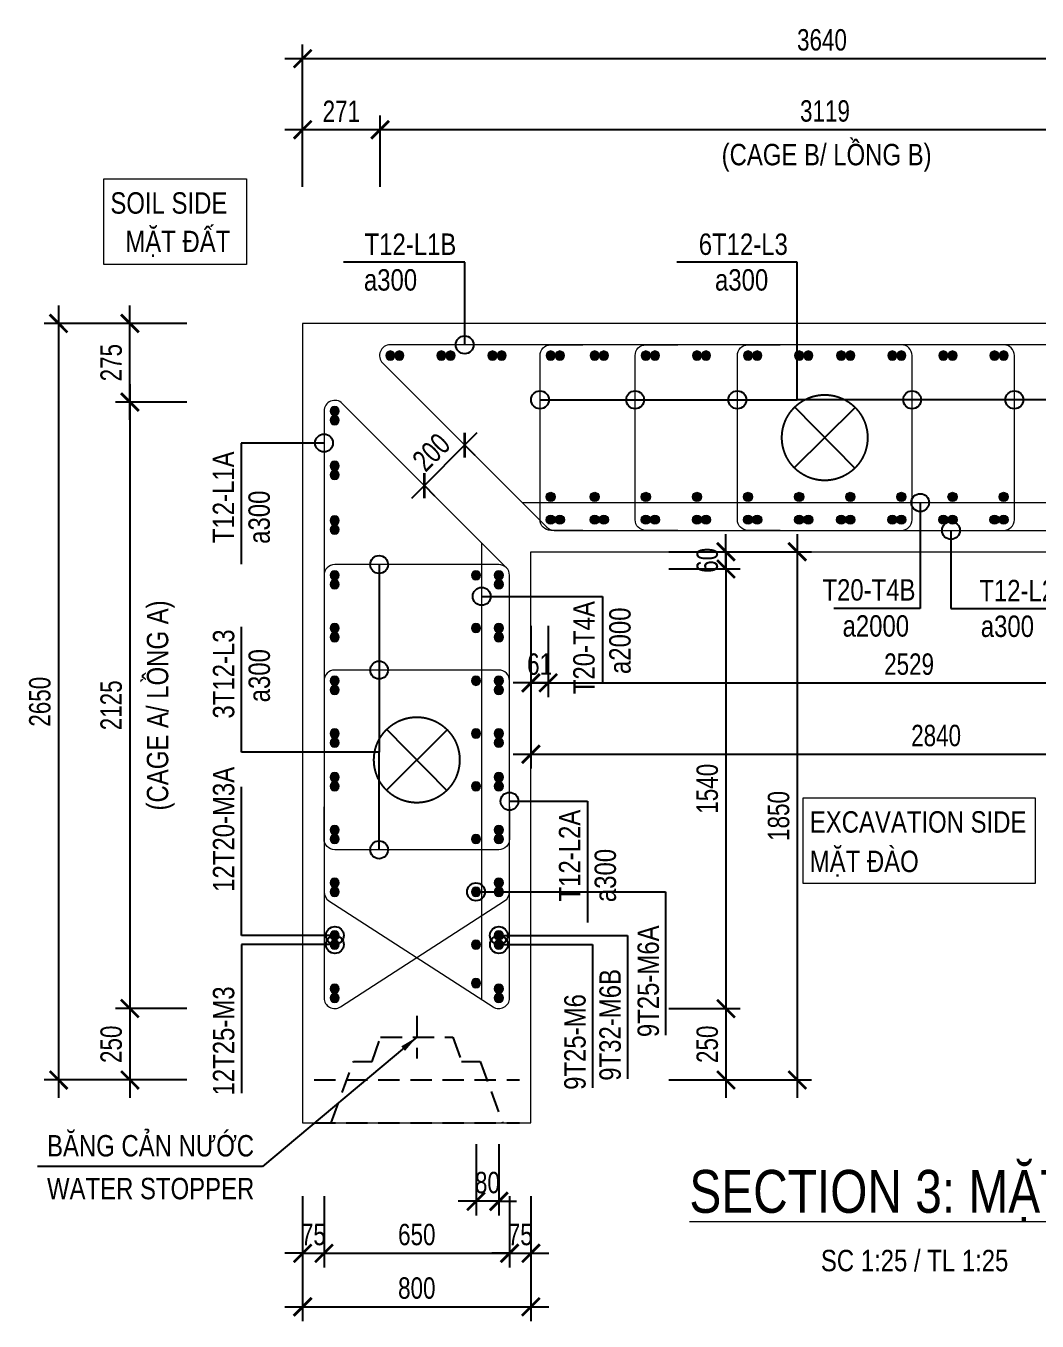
# Model space of a CAD drawing. Header units: millimetres. Extents: x 2611025 to 4139346, y -89870 to 101087.
# Drawn here: x 3061179 to 3075355, y -22674 to -4529 of the extents above; entities that cross this region are included whole.
import ezdxf
from ezdxf.enums import TextEntityAlignment as Align

# ---------------------------------------------------------------- set-up
doc = ezdxf.new("R2010")
doc.units = ezdxf.units.MM
doc.header["$LTSCALE"] = 1200
doc.header["$PDMODE"] = 35
doc.linetypes.add('CENTER', pattern=[2, 1.25, -0.25, 0.25, -0.25])
doc.linetypes.add('HIDDEN', pattern=[0.375, 0.25, -0.125])
for name, color, linetype, lineweight in [('BOUND', 3, 'Continuous', 20), ('CWS', 8, 'HIDDEN', 9), ('GRID', 74, 'CENTER', 15), ('LEADER', 8, 'Continuous', 9), ('MCT', 6, 'Continuous', 20), ('TEXTEN', 3, 'Continuous', 13), ('TEXTMA', 2, 'Continuous', 13), ('TEXTVN', 2, 'Continuous', 20), ('TIE', 4, 'Continuous', 13)]:
    doc.layers.add(name, color=color, linetype=linetype, lineweight=lineweight)
for name, color, linetype in [('CDC.02.DIM', 1, 'Continuous'), ('CDC.04.HIDDEN', 8, 'HIDDEN'), ('CDC.11.NOTE', 8, 'Continuous'), ('MIE', 5, 'HIDDEN')]:
    doc.layers.add(name, color=color, linetype=linetype)
doc.styles.add('DB_Arial', font='arial.ttf', dxfattribs={"width": 0.8})
doc.styles.add('SMTEXT', font='arial.ttf', dxfattribs={"width": 0.75})
doc.dimstyles.new('BSV1-100', dxfattribs={"dimtxt": 300, "dimasz": 250, "dimexe": 200, "dimexo": 0, "dimgap": 108, "dimtad": 1, "dimdec": 0, "dimdsep": 46, "dimtxsty": 'SMTEXT', "dimblk": 'ARCHTICK', "dimcen": 100, "dimdle": 250, "dimclrd": 256, "dimclre": 256, "dimclrt": 1, "dimadec": 0, "dimazin": 0, "dimtfac": 1, "dimtdec": 0, "dimtix": 1, "dimtmove": 2, "dimatfit": 3, "dimfxl": 720, "dimfxlon": 1, "dimtolj": 1, "dimtzin": 0, "dimarcsym": 0})
doc.dimstyles.new('BSV25', dxfattribs={"dimtxt": 300, "dimasz": 250, "dimexe": 200, "dimexo": 0, "dimgap": 108, "dimtad": 1, "dimdec": 0, "dimlfac": 0.25, "dimdsep": 46, "dimtxsty": 'SMTEXT', "dimblk": 'ARCHTICK', "dimcen": 100, "dimdle": 250, "dimclrd": 256, "dimclre": 256, "dimclrt": 2, "dimadec": 0, "dimazin": 0, "dimtfac": 1, "dimtdec": 0, "dimtix": 1, "dimtmove": 2, "dimatfit": 3, "dimfxl": 800, "dimfxlon": 1, "dimtolj": 1, "dimtzin": 0, "dimarcsym": 0})

# ---------------------------------------------------------------- blocks, each defined once
blk = doc.blocks.new('cws800')
at = {"layer": 'CDC.04.HIDDEN'}
for p, q in [((-600, 1440), (-600, -1440)), ((0, 1440), (0, -1440))]:
    blk.add_line(p, q, dxfattribs=at)
for points in [[(0, 1200), (-860, 888), (-860, 627), (-1200, 507), (-1200, -507), (-860, -627), (-860, -888), (0, -1200)], [(-1500, 0), (-900, 0)]]:
    blk.add_lwpolyline(points, dxfattribs=at)
blk = doc.blocks.new('_ArchTick')
at = {"color": 0, "linetype": 'ByBlock', "const_width": 0.15}
blk.add_lwpolyline([(-0.5, -0.5), (0.5, 0.5)], dxfattribs=at)
blk = doc.blocks.new('*D390')
at = {"layer": 'CDC.02.DIM', "lineweight": -2, "transparency": 16777216}
for p, q in [((3065059, -5787), (3065059, -4787)), ((3079619, -5787), (3079619, -4787)), ((3064809, -4987), (3079869, -4987))]:
    blk.add_line(p, q, dxfattribs=at)
at = {"layer": 'Defpoints', "color": 0, "transparency": 16777216}
for p in [(3079619, -4987), (3065059, -8697), (3079619, -8857)]:
    blk.add_point(p, dxfattribs=at)
at = {"layer": 'CDC.02.DIM', "lineweight": -2, "transparency": 16777216, "xscale": 250, "yscale": 250, "zscale": 250, "rotation": 180}
blk.add_blockref('_ArchTick', (3065059, -4987), dxfattribs=at)
at = {"layer": 'CDC.02.DIM', "lineweight": -2, "transparency": 16777216, "xscale": 250, "yscale": 250, "zscale": 250}
blk.add_blockref('_ArchTick', (3079619, -4987), dxfattribs=at)
at = {"layer": 'CDC.02.DIM', "color": 2, "transparency": 16777216, "insert": (3072339, -4726), "char_height": 300, "attachment_point": 5, "style": 'SMTEXT'}
blk.add_mtext('\\A1;3640', dxfattribs=at)
blk = doc.blocks.new('*D392')
at = {"layer": 'CDC.02.DIM', "lineweight": -2, "transparency": 16777216}
for p, q in [((3066144, -6784), (3066144, -5784)), ((3078619, -6784), (3078619, -5784)), ((3078869, -5984), (3065894, -5984))]:
    blk.add_line(p, q, dxfattribs=at)
at = {"layer": 'Defpoints', "color": 0, "transparency": 16777216}
for p in [(3066144, -5984), (3066144, -8697), (3078619, -8697)]:
    blk.add_point(p, dxfattribs=at)
at = {"layer": 'CDC.02.DIM', "lineweight": -2, "transparency": 16777216, "xscale": 250, "yscale": 250, "zscale": 250, "rotation": 180}
blk.add_blockref('_ArchTick', (3066144, -5984), dxfattribs=at)
at = {"layer": 'CDC.02.DIM', "lineweight": -2, "transparency": 16777216, "xscale": 250, "yscale": 250, "zscale": 250}
blk.add_blockref('_ArchTick', (3078619, -5984), dxfattribs=at)
at = {"layer": 'CDC.02.DIM', "color": 2, "transparency": 16777216, "insert": (3072381, -5722), "char_height": 300, "attachment_point": 5, "style": 'SMTEXT'}
blk.add_mtext('\\A1;3119', dxfattribs=at)
blk = doc.blocks.new('*D393')
at = {"layer": 'CDC.02.DIM', "lineweight": -2, "transparency": 16777216}
for p, q in [((3065059, -6784), (3065059, -5784)), ((3066144, -6784), (3066144, -5784)), ((3066394, -5984), (3064809, -5984))]:
    blk.add_line(p, q, dxfattribs=at)
at = {"layer": 'Defpoints', "color": 0, "transparency": 16777216}
for p in [(3065059, -5984), (3065059, -8697), (3066144, -8697)]:
    blk.add_point(p, dxfattribs=at)
at = {"layer": 'CDC.02.DIM', "lineweight": -2, "transparency": 16777216, "xscale": 250, "yscale": 250, "zscale": 250, "rotation": 180}
blk.add_blockref('_ArchTick', (3065059, -5984), dxfattribs=at)
at = {"layer": 'CDC.02.DIM', "lineweight": -2, "transparency": 16777216, "xscale": 250, "yscale": 250, "zscale": 250}
blk.add_blockref('_ArchTick', (3066144, -5984), dxfattribs=at)
at = {"layer": 'CDC.02.DIM', "color": 2, "transparency": 16777216, "insert": (3065601, -5725), "char_height": 300, "attachment_point": 5, "style": 'SMTEXT'}
blk.add_mtext('\\A1;271', dxfattribs=at)
blk = doc.blocks.new('mct1')
at = {"lineweight": 9}
h = blk.add_hatch(color=256, dxfattribs=at)
h.dxf.hatch_style = 1
h.paths.add_polyline_path([(-16, 0, 1), (16, 0, 1)])
blk.add_circle((0, 0), 16, dxfattribs=at)
blk = doc.blocks.new('*D394')
at = {"layer": 'CDC.02.DIM', "lineweight": -2, "transparency": 16777216}
for p, q in [((3071993, -11647), (3071993, -19546)), ((3071193, -11897), (3072193, -11897)), ((3071193, -19296), (3072193, -19296))]:
    blk.add_line(p, q, dxfattribs=at)
at = {"layer": 'Defpoints', "color": 0, "transparency": 16777216}
for p in [(3068259, -11897), (3068259, -19296), (3071993, -19296)]:
    blk.add_point(p, dxfattribs=at)
at = {"layer": 'CDC.02.DIM', "lineweight": -2, "transparency": 16777216, "xscale": 250, "yscale": 250, "zscale": 250}
for p, rotation in [((3071993, -11897), 90), ((3071993, -19296), 270)]:
    blk.add_blockref('_ArchTick', p, dxfattribs=dict(at, rotation=rotation))
at = {"layer": 'CDC.02.DIM', "color": 2, "transparency": 16777216, "insert": (3071732, -15597), "char_height": 300, "attachment_point": 5, "rotation": 90, "style": 'SMTEXT'}
blk.add_mtext('\\A1;1850', dxfattribs=at)
blk = doc.blocks.new('*D395')
at = {"layer": 'CDC.02.DIM', "lineweight": -2, "transparency": 16777216}
for p, q in [((3068501, -12933), (3068501, -13933)), ((3078619, -12933), (3078619, -13933)), ((3068251, -13733), (3078869, -13733))]:
    blk.add_line(p, q, dxfattribs=at)
at = {"layer": 'Defpoints', "color": 0, "transparency": 16777216}
for p in [(3068501, -11897), (3078619, -11897), (3078619, -13733)]:
    blk.add_point(p, dxfattribs=at)
at = {"layer": 'CDC.02.DIM', "lineweight": -2, "transparency": 16777216, "xscale": 250, "yscale": 250, "zscale": 250, "rotation": 180}
blk.add_blockref('_ArchTick', (3068501, -13733), dxfattribs=at)
at = {"layer": 'CDC.02.DIM', "lineweight": -2, "transparency": 16777216, "xscale": 250, "yscale": 250, "zscale": 250}
blk.add_blockref('_ArchTick', (3078619, -13733), dxfattribs=at)
at = {"layer": 'CDC.02.DIM', "color": 2, "transparency": 16777216, "insert": (3073560, -13472), "char_height": 300, "attachment_point": 5, "style": 'SMTEXT'}
blk.add_mtext('\\A1;2529', dxfattribs=at)
blk = doc.blocks.new('*D396')
at = {"layer": 'CDC.02.DIM', "lineweight": -2, "transparency": 16777216}
for p, q in [((3068259, -13933), (3068259, -14933)), ((3079619, -13933), (3079619, -14933)), ((3068009, -14733), (3079869, -14733))]:
    blk.add_line(p, q, dxfattribs=at)
at = {"layer": 'Defpoints', "color": 0, "transparency": 16777216}
for p in [(3068259, -11897), (3079619, -11897), (3079619, -14733)]:
    blk.add_point(p, dxfattribs=at)
at = {"layer": 'CDC.02.DIM', "lineweight": -2, "transparency": 16777216, "xscale": 250, "yscale": 250, "zscale": 250, "rotation": 180}
blk.add_blockref('_ArchTick', (3068259, -14733), dxfattribs=at)
at = {"layer": 'CDC.02.DIM', "lineweight": -2, "transparency": 16777216, "xscale": 250, "yscale": 250, "zscale": 250}
blk.add_blockref('_ArchTick', (3079619, -14733), dxfattribs=at)
at = {"layer": 'CDC.02.DIM', "color": 2, "transparency": 16777216, "insert": (3073939, -14472), "char_height": 300, "attachment_point": 5, "style": 'SMTEXT'}
blk.add_mtext('\\A1;2840', dxfattribs=at)
blk = doc.blocks.new('*D398')
at = {"layer": 'CDC.02.DIM', "lineweight": -2, "transparency": 16777216}
for p, q in [((3070993, -11886), (3070993, -18546)), ((3070193, -12136), (3071193, -12136)), ((3070193, -18296), (3071193, -18296))]:
    blk.add_line(p, q, dxfattribs=at)
at = {"layer": 'Defpoints', "color": 0, "transparency": 16777216}
for p in [(3068259, -12136), (3068259, -18296), (3070993, -18296)]:
    blk.add_point(p, dxfattribs=at)
at = {"layer": 'CDC.02.DIM', "lineweight": -2, "transparency": 16777216, "xscale": 250, "yscale": 250, "zscale": 250}
for p, rotation in [((3070993, -12136), 90), ((3070993, -18296), 270)]:
    blk.add_blockref('_ArchTick', p, dxfattribs=dict(at, rotation=rotation))
at = {"layer": 'CDC.02.DIM', "color": 2, "transparency": 16777216, "insert": (3070732, -15216), "char_height": 300, "attachment_point": 5, "rotation": 90, "style": 'SMTEXT'}
blk.add_mtext('\\A1;1540', dxfattribs=at)
blk = doc.blocks.new('*D399')
at = {"layer": 'CDC.02.DIM', "lineweight": -2, "transparency": 16777216}
for p, q in [((3070993, -18046), (3070993, -19546)), ((3070193, -18296), (3071193, -18296)), ((3070193, -19296), (3071193, -19296))]:
    blk.add_line(p, q, dxfattribs=at)
at = {"layer": 'Defpoints', "color": 0, "transparency": 16777216}
for p in [(3068259, -18296), (3068259, -19296), (3070993, -19296)]:
    blk.add_point(p, dxfattribs=at)
at = {"layer": 'CDC.02.DIM', "lineweight": -2, "transparency": 16777216, "xscale": 250, "yscale": 250, "zscale": 250}
for p, rotation in [((3070993, -18296), 90), ((3070993, -19296), 270)]:
    blk.add_blockref('_ArchTick', p, dxfattribs=dict(at, rotation=rotation))
at = {"layer": 'CDC.02.DIM', "color": 2, "transparency": 16777216, "insert": (3070732, -18796), "char_height": 300, "attachment_point": 5, "rotation": 90, "style": 'SMTEXT'}
blk.add_mtext('\\A1;250', dxfattribs=at)
blk = doc.blocks.new('*D400')
at = {"layer": 'CDC.02.DIM', "lineweight": -2, "transparency": 16777216}
for p, q in [((3070993, -11897), (3070993, -11647)), ((3070193, -11897), (3071193, -11897)), ((3070993, -12136), (3070993, -11897)), ((3070193, -12136), (3071193, -12136)), ((3070993, -12136), (3070993, -12386))]:
    blk.add_line(p, q, dxfattribs=at)
at = {"layer": 'Defpoints', "color": 0, "transparency": 16777216}
for p in [(3068259, -11897), (3070993, -11897), (3068259, -12136)]:
    blk.add_point(p, dxfattribs=at)
at = {"layer": 'CDC.02.DIM', "lineweight": -2, "transparency": 16777216, "xscale": 250, "yscale": 250, "zscale": 250}
for p, rotation in [((3070993, -11897), 270), ((3070993, -12136), 90)]:
    blk.add_blockref('_ArchTick', p, dxfattribs=dict(at, rotation=rotation))
at = {"layer": 'CDC.02.DIM', "color": 2, "transparency": 16777216, "insert": (3070732, -12016), "char_height": 300, "attachment_point": 5, "rotation": 90, "style": 'SMTEXT'}
blk.add_mtext('\\A1;60', dxfattribs=at)
blk = doc.blocks.new('*D401')
at = {"layer": 'CDC.02.DIM', "lineweight": -2, "transparency": 16777216}
for p, q in [((3068259, -12933), (3068259, -13933)), ((3068501, -12933), (3068501, -13933)), ((3068259, -13733), (3068009, -13733)), ((3068501, -13733), (3068259, -13733)), ((3068501, -13733), (3068751, -13733))]:
    blk.add_line(p, q, dxfattribs=at)
at = {"layer": 'Defpoints', "color": 0, "transparency": 16777216}
for p in [(3068259, -11897), (3068501, -11897), (3068259, -13733)]:
    blk.add_point(p, dxfattribs=at)
at = {"layer": 'CDC.02.DIM', "lineweight": -2, "transparency": 16777216, "xscale": 250, "yscale": 250, "zscale": 250}
blk.add_blockref('_ArchTick', (3068259, -13733), dxfattribs=at)
at = {"layer": 'CDC.02.DIM', "lineweight": -2, "transparency": 16777216, "xscale": 250, "yscale": 250, "zscale": 250, "rotation": 180}
blk.add_blockref('_ArchTick', (3068501, -13733), dxfattribs=at)
at = {"layer": 'CDC.02.DIM', "color": 2, "transparency": 16777216, "insert": (3068380, -13472), "char_height": 300, "attachment_point": 5, "style": 'SMTEXT'}
blk.add_mtext('\\A1;61', dxfattribs=at)
blk = doc.blocks.new('*D402')
at = {"layer": 'CDC.02.DIM', "lineweight": -2, "transparency": 16777216}
for p, q in [((3061637, -8447), (3061637, -19546)), ((3062437, -8697), (3061437, -8697)), ((3062437, -19296), (3061437, -19296))]:
    blk.add_line(p, q, dxfattribs=at)
at = {"layer": 'Defpoints', "color": 0, "transparency": 16777216}
for p in [(3065059, -8697), (3061637, -19296), (3065059, -19296)]:
    blk.add_point(p, dxfattribs=at)
at = {"layer": 'CDC.02.DIM', "lineweight": -2, "transparency": 16777216, "xscale": 250, "yscale": 250, "zscale": 250}
for p, rotation in [((3061637, -8697), 90), ((3061637, -19296), 270)]:
    blk.add_blockref('_ArchTick', p, dxfattribs=dict(at, rotation=rotation))
at = {"layer": 'CDC.02.DIM', "color": 2, "transparency": 16777216, "insert": (3061376, -13997), "char_height": 300, "attachment_point": 5, "rotation": 90, "style": 'SMTEXT'}
blk.add_mtext('\\A1;2650', dxfattribs=at)
blk = doc.blocks.new('*D403')
at = {"layer": 'CDC.02.DIM', "lineweight": -2, "transparency": 16777216}
for p, q in [((3062637, -9548), (3062637, -18546)), ((3063437, -9798), (3062437, -9798)), ((3063437, -18296), (3062437, -18296))]:
    blk.add_line(p, q, dxfattribs=at)
at = {"layer": 'Defpoints', "color": 0, "transparency": 16777216}
for p in [(3065429, -9798), (3062637, -18296), (3065059, -18296)]:
    blk.add_point(p, dxfattribs=at)
at = {"layer": 'CDC.02.DIM', "lineweight": -2, "transparency": 16777216, "xscale": 250, "yscale": 250, "zscale": 250}
for p, rotation in [((3062637, -9798), 90), ((3062637, -18296), 270)]:
    blk.add_blockref('_ArchTick', p, dxfattribs=dict(at, rotation=rotation))
at = {"layer": 'CDC.02.DIM', "color": 2, "transparency": 16777216, "insert": (3062376, -14047), "char_height": 300, "attachment_point": 5, "rotation": 90, "style": 'SMTEXT'}
blk.add_mtext('\\A1;2125', dxfattribs=at)
blk = doc.blocks.new('*D404')
at = {"layer": 'CDC.02.DIM', "lineweight": -2, "transparency": 16777216}
for p, q in [((3062637, -18046), (3062637, -19546)), ((3063437, -18296), (3062437, -18296)), ((3063437, -19296), (3062437, -19296))]:
    blk.add_line(p, q, dxfattribs=at)
at = {"layer": 'Defpoints', "color": 0, "transparency": 16777216}
for p in [(3065059, -18296), (3062637, -19296), (3065059, -19296)]:
    blk.add_point(p, dxfattribs=at)
at = {"layer": 'CDC.02.DIM', "lineweight": -2, "transparency": 16777216, "xscale": 250, "yscale": 250, "zscale": 250}
for p, rotation in [((3062637, -18296), 90), ((3062637, -19296), 270)]:
    blk.add_blockref('_ArchTick', p, dxfattribs=dict(at, rotation=rotation))
at = {"layer": 'CDC.02.DIM', "color": 2, "transparency": 16777216, "insert": (3062376, -18796), "char_height": 300, "attachment_point": 5, "rotation": 90, "style": 'SMTEXT'}
blk.add_mtext('\\A1;250', dxfattribs=at)
blk = doc.blocks.new('*D405')
at = {"layer": 'CDC.02.DIM', "lineweight": -2, "transparency": 16777216}
for p, q in [((3062637, -10048), (3062637, -8447)), ((3063437, -8697), (3062437, -8697)), ((3063437, -9798), (3062437, -9798))]:
    blk.add_line(p, q, dxfattribs=at)
at = {"layer": 'Defpoints', "color": 0, "transparency": 16777216}
for p in [(3062637, -8697), (3065059, -8697), (3065429, -9798)]:
    blk.add_point(p, dxfattribs=at)
at = {"layer": 'CDC.02.DIM', "lineweight": -2, "transparency": 16777216, "xscale": 250, "yscale": 250, "zscale": 250}
for p, rotation in [((3062637, -8697), 90), ((3062637, -9798), 270)]:
    blk.add_blockref('_ArchTick', p, dxfattribs=dict(at, rotation=rotation))
at = {"layer": 'CDC.02.DIM', "color": 2, "transparency": 16777216, "insert": (3062376, -9247), "char_height": 300, "attachment_point": 5, "rotation": 90, "style": 'SMTEXT'}
blk.add_mtext('\\A1;275', dxfattribs=at)
blk = doc.blocks.new('tremie')
at = {"layer": 'MIE', "color": 74, "ltscale": 1000}
for p, q in [((424, -424), (-424, 424)), ((424, 424), (-424, -424))]:
    blk.add_line(p, q, dxfattribs=at)
at = {"layer": 'MIE', "ltscale": 500}
blk.add_circle((0, 0), 600, dxfattribs=at)
blk = doc.blocks.new('*D406')
at = {"layer": 'CDC.02.DIM', "lineweight": -2, "transparency": 16777216}
for p, q in [((3066588, -11145), (3067507, -10226)), ((3067331, -10403), (3067472, -10544)), ((3066765, -10969), (3066906, -11110))]:
    blk.add_line(p, q, dxfattribs=at)
at = {"layer": 'Defpoints', "color": 0, "transparency": 16777216}
for p in [(3067331, -10403), (3067331, -10403), (3066765, -10969)]:
    blk.add_point(p, dxfattribs=at)
at = {"layer": 'CDC.02.DIM', "lineweight": -2, "transparency": 16777216, "xscale": 250, "yscale": 250, "zscale": 250}
for p, rotation in [((3067331, -10403), 45), ((3066765, -10969), 225)]:
    blk.add_blockref('_ArchTick', p, dxfattribs=dict(at, rotation=rotation))
at = {"layer": 'CDC.02.DIM', "color": 2, "transparency": 16777216, "insert": (3066863, -10501), "char_height": 300, "attachment_point": 5, "rotation": 45, "style": 'SMTEXT'}
blk.add_mtext('\\A1;200', dxfattribs=at)
blk = doc.blocks.new('*D488')
at = {"layer": 'CDC.02.DIM', "lineweight": -2, "transparency": 16777216}
for p, q in [((3065059, -21674), (3065059, -22674)), ((3068259, -21674), (3068259, -22674)), ((3064809, -22474), (3068509, -22474))]:
    blk.add_line(p, q, dxfattribs=at)
at = {"layer": 'Defpoints', "color": 0, "transparency": 16777216}
for p in [(3065059, -20624), (3068259, -20624), (3068259, -22474)]:
    blk.add_point(p, dxfattribs=at)
at = {"layer": 'CDC.02.DIM', "lineweight": -2, "transparency": 16777216, "xscale": 250, "yscale": 250, "zscale": 250, "rotation": 180}
blk.add_blockref('_ArchTick', (3065059, -22474), dxfattribs=at)
at = {"layer": 'CDC.02.DIM', "lineweight": -2, "transparency": 16777216, "xscale": 250, "yscale": 250, "zscale": 250}
blk.add_blockref('_ArchTick', (3068259, -22474), dxfattribs=at)
at = {"layer": 'CDC.02.DIM', "color": 2, "transparency": 16777216, "insert": (3066659, -22213), "char_height": 300, "attachment_point": 5, "style": 'SMTEXT'}
blk.add_mtext('\\A1;800', dxfattribs=at)
blk = doc.blocks.new('*D489')
at = {"layer": 'CDC.02.DIM', "lineweight": -2, "transparency": 16777216}
for p, q in [((3065059, -20924), (3065059, -21924)), ((3065359, -20924), (3065359, -21924)), ((3065059, -21724), (3064809, -21724)), ((3065059, -21724), (3065359, -21724)), ((3065359, -21724), (3065609, -21724))]:
    blk.add_line(p, q, dxfattribs=at)
at = {"layer": 'Defpoints', "color": 0, "transparency": 16777216}
for p in [(3065059, -20624), (3065359, -20624), (3065359, -21724)]:
    blk.add_point(p, dxfattribs=at)
at = {"layer": 'CDC.02.DIM', "lineweight": -2, "transparency": 16777216, "xscale": 250, "yscale": 250, "zscale": 250}
blk.add_blockref('_ArchTick', (3065059, -21724), dxfattribs=at)
at = {"layer": 'CDC.02.DIM', "lineweight": -2, "transparency": 16777216, "xscale": 250, "yscale": 250, "zscale": 250, "rotation": 180}
blk.add_blockref('_ArchTick', (3065359, -21724), dxfattribs=at)
at = {"layer": 'CDC.02.DIM', "color": 2, "transparency": 16777216, "insert": (3065209, -21463), "char_height": 300, "attachment_point": 5, "style": 'SMTEXT'}
blk.add_mtext('\\A1;75', dxfattribs=at)
blk = doc.blocks.new('*D490')
at = {"layer": 'CDC.02.DIM', "lineweight": -2, "transparency": 16777216}
for p, q in [((3065359, -20924), (3065359, -21924)), ((3067959, -20924), (3067959, -21924)), ((3065109, -21724), (3068209, -21724))]:
    blk.add_line(p, q, dxfattribs=at)
at = {"layer": 'Defpoints', "color": 0, "transparency": 16777216}
for p in [(3065359, -20624), (3067959, -20624), (3067959, -21724)]:
    blk.add_point(p, dxfattribs=at)
at = {"layer": 'CDC.02.DIM', "lineweight": -2, "transparency": 16777216, "xscale": 250, "yscale": 250, "zscale": 250, "rotation": 180}
blk.add_blockref('_ArchTick', (3065359, -21724), dxfattribs=at)
at = {"layer": 'CDC.02.DIM', "lineweight": -2, "transparency": 16777216, "xscale": 250, "yscale": 250, "zscale": 250}
blk.add_blockref('_ArchTick', (3067959, -21724), dxfattribs=at)
at = {"layer": 'CDC.02.DIM', "color": 2, "transparency": 16777216, "insert": (3066659, -21463), "char_height": 300, "attachment_point": 5, "style": 'SMTEXT'}
blk.add_mtext('\\A1;650', dxfattribs=at)
blk = doc.blocks.new('*D491')
at = {"layer": 'CDC.02.DIM', "lineweight": -2, "transparency": 16777216}
for p, q in [((3067959, -20924), (3067959, -21924)), ((3068259, -20924), (3068259, -21924)), ((3067959, -21724), (3067709, -21724)), ((3067959, -21724), (3068259, -21724)), ((3068259, -21724), (3068509, -21724))]:
    blk.add_line(p, q, dxfattribs=at)
at = {"layer": 'Defpoints', "color": 0, "transparency": 16777216}
for p in [(3067959, -20624), (3068259, -20624), (3068259, -21724)]:
    blk.add_point(p, dxfattribs=at)
at = {"layer": 'CDC.02.DIM', "lineweight": -2, "transparency": 16777216, "xscale": 250, "yscale": 250, "zscale": 250}
blk.add_blockref('_ArchTick', (3067959, -21724), dxfattribs=at)
at = {"layer": 'CDC.02.DIM', "lineweight": -2, "transparency": 16777216, "xscale": 250, "yscale": 250, "zscale": 250, "rotation": 180}
blk.add_blockref('_ArchTick', (3068259, -21724), dxfattribs=at)
at = {"layer": 'CDC.02.DIM', "color": 2, "transparency": 16777216, "insert": (3068109, -21463), "char_height": 300, "attachment_point": 5, "style": 'SMTEXT'}
blk.add_mtext('\\A1;75', dxfattribs=at)
blk = doc.blocks.new('*D493')
at = {"layer": 'CDC.02.DIM', "lineweight": -2, "transparency": 16777216}
for p, q in [((3067489, -20196), (3067489, -21196)), ((3067809, -20196), (3067809, -21196)), ((3067489, -20996), (3067239, -20996)), ((3067809, -20996), (3067489, -20996)), ((3067809, -20996), (3068059, -20996))]:
    blk.add_line(p, q, dxfattribs=at)
at = {"layer": 'Defpoints', "color": 0, "transparency": 16777216}
for p in [(3067489, -17939), (3067809, -18146), (3067489, -20996)]:
    blk.add_point(p, dxfattribs=at)
at = {"layer": 'CDC.02.DIM', "lineweight": -2, "transparency": 16777216, "xscale": 250, "yscale": 250, "zscale": 250}
blk.add_blockref('_ArchTick', (3067489, -20996), dxfattribs=at)
at = {"layer": 'CDC.02.DIM', "lineweight": -2, "transparency": 16777216, "xscale": 250, "yscale": 250, "zscale": 250, "rotation": 180}
blk.add_blockref('_ArchTick', (3067809, -20996), dxfattribs=at)
at = {"layer": 'CDC.02.DIM', "color": 2, "transparency": 16777216, "insert": (3067649, -20735), "char_height": 300, "attachment_point": 5, "style": 'SMTEXT'}
blk.add_mtext('\\A1;80', dxfattribs=at)

msp = doc.modelspace()

# ---------------------------------------------------------------- linework, layer by layer
at = {"layer": 'BOUND'}
msp.add_lwpolyline([(3079018.8, -11897), (3079018.8, -8697), (3065058.9, -8697), (3065058.9, -19896.1), (3068258.9, -19896.1), (3068258.9, -11897)], close=True, dxfattribs=at)
at = {"layer": 'TEXTEN'}
msp.add_lwpolyline([(3062271.1, -7870), (3062271.1, -6670), (3064271.1, -6670), (3064271.1, -7870)], close=True, dxfattribs=at)
at = {"layer": 'TEXTEN', "elevation": 0}
msp.add_lwpolyline([(3072075.5, -16541.2), (3072075.5, -15341.2), (3075325.5, -15341.2), (3075325.5, -16541.2)], close=True, dxfattribs=at)
at = {"layer": 'TIE'}
for p, q in [((3068134.6, -11207), (3078496.7, -11207)), ((3067568.9, -18169.6), (3067568.9, -11772.6))]:
    msp.add_line(p, q, dxfattribs=at)
for points in [[(3076606, -11597), (3077048.6, -11597, 0.2482328), (3077172.6, -11531.3), (3078592.8, -9231.3, 0.6022653), (3078468.8, -8997), (3066286.7, -8997, 0.6681786), (3066180.6, -9253), (3068480.6, -11553, 0.1989124), (3068586.7, -11597), (3078468.8, -11597, 0.6022653), (3078592.8, -11362.6), (3077172.6, -9062.6, 0.2482328), (3077048.6, -8997), (3076606, -8997)], [(3068986.5, -11597), (3068536.5, -11597, -0.4142136), (3068386.5, -11447), (3068386.5, -9147, -0.4142136), (3068536.5, -8997), (3068986.5, -8997)], [(3070319.7, -11597), (3069869.7, -11597, -0.4142136), (3069719.7, -11447), (3069719.7, -9147, -0.4142136), (3069869.7, -8997), (3070319.7, -8997)], [(3071752.9, -11597), (3071302.9, -11597, -0.4142136), (3071152.9, -11447), (3071152.9, -9147, -0.4142136), (3071302.9, -8997), (3071752.9, -8997)], [(3073002.6, -11597), (3073452.6, -11597, 0.4142136), (3073602.6, -11447), (3073602.6, -9147, 0.4142136), (3073452.6, -8997), (3073002.6, -8997)], [(3074435.8, -11597), (3074885.8, -11597, 0.4142136), (3075035.8, -11447), (3075035.8, -9147, 0.4142136), (3074885.8, -8997), (3074435.8, -8997)], [(3067958.9, -12224.8, 0.1989124), (3067915, -12118.7), (3065615, -9818.7, 0.6681786), (3065358.9, -9924.8), (3065358.9, -18146.1, 0.5933499), (3065590, -18272.3), (3067890, -16786, 0.2552171), (3067958.9, -16659.8), (3067958.9, -16211.8)], [(3067958.9, -12674.8), (3067958.9, -12224.8, 0.4142136), (3067808.9, -12074.8), (3065508.9, -12074.8, 0.4142136), (3065358.9, -12224.8), (3065358.9, -12674.8)], [(3065358.9, -16211.8), (3065358.9, -16659.8, 0.2552171), (3065427.8, -16786), (3067727.8, -18272.3, 0.5933499), (3067958.9, -18146.1), (3067958.9, -12224.8)], [(3067958.9, -14153.1), (3067958.9, -13703.1, 0.4142136), (3067808.9, -13553.1), (3065508.9, -13553.1, 0.4142136), (3065358.9, -13703.1), (3065358.9, -14153.1)], [(3067958.9, -15470.6), (3067958.9, -15920.6, -0.4142136), (3067808.9, -16070.6), (3065508.9, -16070.6, -0.4142136), (3065358.9, -15920.6), (3065358.9, -15470.6)]]:
    msp.add_lwpolyline(points, format="xyb", dxfattribs=at)

# ---------------------------------------------------------------- block references
at = {"layer": 'CWS', "xscale": -1, "rotation": 89.99999999999993}
msp.add_blockref('cws800', (3066658.9, -19896.1), dxfattribs=at)
at = {"layer": 'GRID', "rotation": 269.6724061558663}
for p in [(3072377.7, -10297), (3066658.9, -14811.9)]:
    msp.add_blockref('tremie', p, dxfattribs=at)
at = {"layer": 'MCT', "yscale": 4, "zscale": 4}
for p, xscale, rotation in [((3066286.7, -9147), -3.999999999999999, 315.6159190641258), ((3066414.7, -9147), -3.999999999999999, 315.6159190641258), ((3067003.3, -9147), -4, 315.6159190641255), ((3067131.3, -9147), -4, 315.6159190641255), ((3067719.9, -9147), -4, 315.6159190641255), ((3067847.9, -9147), -4, 315.6159190641255), ((3068536.5, -9147), -4, 315.6159190641255), ((3068664.5, -9147), -4, 315.6159190641255), ((3069153.1, -9147), -4, 315.6159190641255), ((3069281.1, -9147), -4, 315.6159190641255), ((3069869.7, -9147), -4, 315.6159190641255), ((3069997.7, -9147), -4, 315.6159190641255), ((3070586.3, -9147), -4, 315.6159190641255), ((3070714.3, -9147), -4, 315.6159190641255), ((3071302.9, -9147), -4, 315.6159190641255), ((3071430.9, -9147), -4, 315.6159190641255), ((3072019.4, -9147), -4, 315.6159190641255), ((3072147.4, -9147), -4, 315.6159190641255), ((3072608, -9147), -4, 315.6159190641255), ((3072736, -9147), -4, 315.6159190641255), ((3073324.6, -9147), -4, 315.6159190641255), ((3073452.6, -9147), -4, 315.6159190641255), ((3074041.2, -9147), -4, 315.6159190641255), ((3074169.2, -9147), -4, 315.6159190641255), ((3074757.8, -9147), -4, 315.6159190641255), ((3074885.8, -9147), -4, 315.6159190641255), ((3065508.9, -9924.8), -3.999999999999999, 315.6159190641258), ((3065508.9, -10052.8), -3.999999999999999, 315.6159190641258), ((3065508.9, -10691.4), -3.999999999999999, 315.6159190641258), ((3065508.9, -10819.4), -3.999999999999999, 315.6159190641258), ((3068536.5, -11127), 4, 224.3840809358744), ((3069153.1, -11127), 4, 224.3840809358744), ((3069869.7, -11127), 4, 224.3840809358744), ((3070586.3, -11127), 4, 224.3840809358744), ((3071302.9, -11127), 4, 224.3840809358744), ((3072019.4, -11127), 4, 224.3840809358744), ((3072736, -11127), 4, 224.3840809358744), ((3073452.6, -11127), 4, 224.3840809358744), ((3074169.2, -11127), 4, 224.3840809358744), ((3074885.8, -11127), 4, 224.3840809358744), ((3065508.9, -11458.1), -3.999999999999999, 315.6159190641258), ((3068536.5, -11447), 4, 224.3840809358744), ((3068664.5, -11447), 4, 224.3840809358744), ((3069153.1, -11447), 4, 224.3840809358744), ((3069281.1, -11447), 4, 224.3840809358744), ((3069869.7, -11447), 4, 224.3840809358744), ((3069997.7, -11447), 4, 224.3840809358744), ((3070586.3, -11447), 4, 224.3840809358744), ((3070714.3, -11447), 4, 224.3840809358744), ((3071302.9, -11447), 4, 224.3840809358744), ((3071430.9, -11447), 4, 224.3840809358744), ((3072019.4, -11447), 4, 224.3840809358744), ((3072147.4, -11447), 4, 224.3840809358744), ((3072608, -11447), 4, 224.3840809358744), ((3072736, -11447), 4, 224.3840809358744), ((3073324.6, -11447), 4, 224.3840809358744), ((3073452.6, -11447), 4, 224.3840809358744), ((3074041.2, -11447), 4, 224.3840809358744), ((3074169.2, -11447), 4, 224.3840809358744), ((3074757.8, -11447), 4, 224.3840809358744), ((3074885.8, -11447), 4, 224.3840809358744), ((3065508.9, -11586.1), -3.999999999999999, 315.6159190641258), ((3065508.9, -12224.8), -3.999999999999999, 315.6159190641258), ((3067488.9, -12224.8), -3.999999999999999, 315.6159190641258), ((3067808.9, -12224.8), -3.999999999999999, 315.6159190641258), ((3065508.9, -12352.8), -3.999999999999999, 315.6159190641258), ((3067808.9, -12352.8), -3.999999999999999, 315.6159190641258), ((3065508.9, -12963.9), -3.999999999999999, 315.6159190641258), ((3067488.9, -12963.9), -3.999999999999999, 315.6159190641258), ((3067808.9, -12963.9), -3.999999999999999, 315.6159190641258), ((3065508.9, -13091.9), -3.999999999999999, 315.6159190641258), ((3067808.9, -13091.9), -3.999999999999999, 315.6159190641258), ((3065508.9, -13703.1), -3.999999999999999, 315.6159190641258), ((3065508.9, -13831.1), -3.999999999999999, 315.6159190641258), ((3067488.9, -13703.1), -3.999999999999999, 315.6159190641258), ((3067808.9, -13703.1), -3.999999999999999, 315.6159190641258), ((3067808.9, -13831.1), -3.999999999999999, 315.6159190641258), ((3065508.9, -14442.3), -3.999999999999999, 315.6159190641258), ((3065508.9, -14570.3), -3.999999999999999, 315.6159190641258), ((3067488.9, -14442.3), -3.999999999999999, 315.6159190641258), ((3067808.9, -14442.3), -3.999999999999999, 315.6159190641258), ((3067808.9, -14570.3), -3.999999999999999, 315.6159190641258), ((3065508.9, -15053.4), -3.999999999999999, 315.6159190641258), ((3067808.9, -15053.4), -3.999999999999999, 315.6159190641258), ((3065508.9, -15181.4), -3.999999999999999, 315.6159190641258), ((3067488.9, -15181.4), -3.999999999999999, 315.6159190641258), ((3067808.9, -15181.4), -3.999999999999999, 315.6159190641258), ((3065508.9, -15792.6), -3.999999999999999, 315.6159190641258), ((3067808.9, -15792.6), -3.999999999999999, 315.6159190641258), ((3065508.9, -15920.6), -3.999999999999999, 315.6159190641258), ((3067488.9, -15920.6), -3.999999999999999, 315.6159190641258), ((3067808.9, -15920.6), -3.999999999999999, 315.6159190641258), ((3065508.9, -16531.8), -3.999999999999999, 315.6159190641258), ((3067808.9, -16531.8), -3.999999999999999, 315.6159190641258), ((3065508.9, -16659.8), -3.999999999999999, 315.6159190641258), ((3067488.9, -16659.8), -3.999999999999999, 315.6159190641258), ((3067808.9, -16659.8), -3.999999999999999, 315.6159190641258), ((3065508.9, -17271), -3.999999999999999, 315.6159190641258), ((3067808.9, -17271), -3.999999999999999, 315.6159190641258), ((3065508.9, -17399), -3.999999999999999, 315.6159190641258), ((3067488.9, -17399), -3.999999999999999, 315.6159190641258), ((3067808.9, -17399), -3.999999999999999, 315.6159190641258), ((3065508.9, -18018.1), -3.999999999999999, 315.6159190641258), ((3067488.9, -17939.3), -3.999999999999999, 315.6159190641258), ((3067808.9, -18018.1), -3.999999999999999, 315.6159190641258), ((3065508.9, -18146.1), -3.999999999999999, 315.6159190641258), ((3067808.9, -18146.1), -3.999999999999999, 315.6159190641258)]:
    msp.add_blockref('mct1', p, dxfattribs=dict(at, xscale=xscale, rotation=rotation))

# ---------------------------------------------------------------- texts
at = {"layer": 'TEXTEN', "style": 'DB_Arial', "width": 0.8}
for s, p in [('T12-L1B', (3067212.6, -7736.9)), ('6T12-L3', (3071860.4, -7736.9)), ('a300', (3071585.2, -8236.9)), ('T20-T4B', (3073649.6, -12579.8)), ('T12-L2B', (3075830.5, -12589.3))]:
    msp.add_text(s, height=300, dxfattribs=at).set_placement(p, align=Align.RIGHT)
for s, p in [('a300', (3065917.8, -8236.9)), ('a2000', (3072627.9, -13084.7)), ('a300', (3074565.3, -13089.3))]:
    msp.add_text(s, height=300, dxfattribs=at).set_placement(p)
for s, p in [('T12-L1A', (3064098.8, -10489.8)), ('T20-T4A', (3069151.3, -12587.2)), ('3T12-L3', (3064100.5, -12984)), ('a300', (3064600.5, -13259.2)), ('T12-L2A', (3068951.2, -15509.3))]:
    msp.add_text(s, height=300, rotation=90, dxfattribs=at).set_placement(p, align=Align.RIGHT)
for s, p in [('a300', (3064598.8, -11784.7)), ('a2000', (3069656.2, -13608.9)), ('a300', (3069451.2, -16804.1))]:
    msp.add_text(s, height=300, rotation=90, dxfattribs=at).set_placement(p)
at = {"layer": 'TEXTMA', "style": 'DB_Arial', "width": 0.8}
for s, rotation, p in [('12T20-M3A', 90, (3064100.5, -16660.1)), ('9T25-M6A', 90, (3070053, -18695.4)), ('9T32-M6B', 90, (3069518.6, -19306.5)), ('12T25-M3', 90, (3064100.5, -19512.9)), ('9T25-M6', 90, (3069025.8, -19434.5)), ('BĂNG CẢN NƯỚC', 360, (3061475.3, -20367.4)), ('WATER STOPPER', 360, (3061475.3, -20967.4))]:
    msp.add_text(s, height=300, rotation=rotation, dxfattribs=at).set_placement(p)
at = {"layer": 'TEXTVN', "style": 'DB_Arial', "width": 0.8}
for s, p in [('(CAGE B/ LỒNG B)', (3070932.2, -6481.7, 0)), ('MẶT ĐẤT', (3062573.4, -7698.4)), ('EXCAVATION SIDE', (3072168.1, -15830.6)), ('MẶT ĐÀO', (3072168.1, -16383.3))]:
    msp.add_text(s, height=300, dxfattribs=at).set_placement(p)
msp.add_text('SOIL SIDE', height=300, dxfattribs=at).set_placement((3064003.4, -7159.4, 0), align=Align.RIGHT)
msp.add_text('(CAGE A/ LỒNG A)', height=300, rotation=90, dxfattribs=at).set_placement((3063174.9, -15520.1, 0))
at = {"layer": 'TEXTVN', "lineweight": 20, "style": 'DB_Arial', "width": 0.8}
msp.add_text('%%USECTION 3: MẶT CẮT 3', height=600, dxfattribs=at).set_placement((3077893.6, -21156.6, 0), align=Align.RIGHT)
msp.add_text('SC 1:25 / TL 1:25', height=300, dxfattribs=at).set_placement((3072323.6, -21975.5, 0))

# ---------------------------------------------------------------- dimensions: what is measured, and where the dimension line sits
at = {"layer": 'CDC.02.DIM'}
for base, p1, p2, picture, middle in [((3079618.8, -4986.8), (3065058.9, -8697), (3079618.8, -8856.7), '*D390', (3072338.8, -4725.6)), ((3065058.9, -5983.6), (3066143.7, -8697), (3065058.9, -8697), '*D393', (3065601.3, -5724.9)), ((3066143.7, -5983.6), (3078618.8, -8697), (3066143.7, -8697), '*D392', (3072381.2, -5722.3)), ((3079618.8, -14733.3), (3068258.9, -11897), (3079618.8, -11897), '*D396', (3073938.8, -14472.1)), ((3068258.9, -13733.3), (3068501.4, -11897), (3068258.9, -11897), '*D401', (3068380.1, -13472.1)), ((3078618.8, -13733.3), (3068501.4, -11897), (3078618.8, -11897), '*D395', (3073560.1, -13472.1)), ((3067488.9, -20996.2), (3067808.9, -18146.1), (3067488.9, -17939.3), '*D493', (3067648.9, -20735)), ((3068258.9, -22473.9), (3065058.9, -20623.8), (3068258.9, -20623.8), '*D488', (3066658.9, -22212.7)), ((3065358.9, -21723.9), (3065058.9, -20623.8), (3065358.9, -20623.8), '*D489', (3065208.9, -21463.3)), ((3067958.9, -21723.9), (3065358.9, -20623.8), (3067958.9, -20623.8), '*D490', (3066658.9, -21462.7)), ((3068258.9, -21723.9), (3067958.9, -20623.8), (3068258.9, -20623.8), '*D491', (3068108.9, -21463.3))]:
    dim = msp.add_linear_dim(base=base, p1=p1, p2=p2, dimstyle='BSV25', dxfattribs=at)
    dim.commit()
    dim.dimension.update_dxf_attribs({"geometry": picture, "text_midpoint": middle})
for base, p1, p2, picture, middle in [((3061637.2, -19296.1), (3065058.9, -8697), (3065058.9, -19296.1), '*D402', (3061376.1, -13996.5)), ((3062637.2, -8697), (3065429.2, -9797.7), (3065058.9, -8697), '*D405', (3062376.1, -9247.3)), ((3062637.2, -18296.1), (3065429.2, -9797.7), (3065058.9, -18296.1), '*D403', (3062376.1, -14046.9)), ((3071993.1, -19296.1), (3068258.9, -11897), (3068258.9, -19296.1), '*D394', (3071732, -15596.5)), ((3070993.1, -11897), (3068258.9, -12135.7), (3068258.9, -11897), '*D400', (3070732, -12016.3)), ((3070993.1, -18296.1), (3068258.9, -12135.7), (3068258.9, -18296.1), '*D398', (3070732, -15215.9)), ((3062637.2, -19296.1), (3065058.9, -18296.1), (3065058.9, -19296.1), '*D404', (3062376.1, -18796.1)), ((3070993.1, -19296.1), (3068258.9, -18296.1), (3068258.9, -19296.1), '*D399', (3070732, -18796.1))]:
    dim = msp.add_linear_dim(base=base, p1=p1, p2=p2, angle=90, dimstyle='BSV25', dxfattribs=at)
    dim.commit()
    dim.dimension.update_dxf_attribs({"geometry": picture, "text_midpoint": middle})
dim = msp.add_aligned_dim(p1=(3066765, -10968.7), p2=(3067330.6, -10403), distance=0, dimstyle='BSV25', dxfattribs=at)
dim.commit()
dim.dimension.update_dxf_attribs({"geometry": '*D406', "text_midpoint": (3066863.1, -10501.2)})

# ---------------------------------------------------------------- leaders
at = {"layer": 'CDC.11.NOTE'}
msp.add_leader([(3066658.9, -18696.1), (3064494.4, -20507.8), (3061340.9, -20507.8)], dimstyle='BSV1-100', override={"dimgap": 108, "dimtad": 0}, dxfattribs=at)
at = {"layer": 'LEADER'}
for points in [[(3067330.3, -8997), (3067330.3, -7836.9), (3065632, -7836.9)], [(3068386.5, -9766.9), (3071990.9, -9766.9), (3071990.9, -7836.9), (3070305.7, -7836.9)], [(3069719.7, -9766.9), (3071990.9, -9766.9), (3071990.9, -7836.9), (3070305.7, -7836.9)], [(3076484.4, -9766.9), (3071990.9, -9766.9), (3071990.9, -7836.9), (3070305.7, -7836.9)], [(3073602.6, -9766.9), (3071990.9, -9766.9), (3071990.9, -7836.9), (3070305.7, -7836.9)], [(3075035.8, -9766.9), (3071990.9, -9766.9), (3071990.9, -7836.9), (3070305.7, -7836.9)], [(3071152.9, -9766.9), (3071990.9, -9766.9), (3071990.9, -7836.9), (3070305.7, -7836.9)], [(3065358.9, -10372.2), (3064198.8, -10372.2), (3064198.8, -12070.5)], [(3073715.9, -11207), (3073715.9, -12689.3), (3072503.5, -12689.3)], [(3074147.1, -11597), (3074147.1, -12689.3), (3075845.4, -12689.3)], [(3066130.5, -12074.8), (3066130.5, -14705.6), (3064200.5, -14705.6), (3064200.5, -12949.6)], [(3067568.9, -12520.9), (3069260.9, -12520.9), (3069260.9, -13733.3)], [(3066130.5, -13553.1), (3066130.5, -14705.6), (3064200.5, -14705.6), (3064200.5, -12949.6)], [(3066130.5, -16070.6), (3066130.5, -14705.6), (3064200.5, -14705.6), (3064200.5, -12949.6)], [(3065510.5, -17271), (3064200.5, -17271), (3064200.5, -15191.3)], [(3067958.9, -15391.6), (3069051.2, -15391.6), (3069051.2, -17089.9)], [(3067488.9, -16659.8), (3070147.7, -16659.8), (3070147.7, -18668.4)], [(3067808.9, -17271), (3069613.4, -17271), (3069613.4, -19279.6)], [(3065510.5, -17399), (3064200.5, -17399), (3064200.5, -19478.6)], [(3067810.5, -17399), (3069120.6, -17399), (3069120.6, -19407.6)]]:
    msp.add_leader(points, dimstyle='BSV25', override={"dimldrblk": 'Origin'}, dxfattribs=at)

doc.saveas('drawing.dxf')
